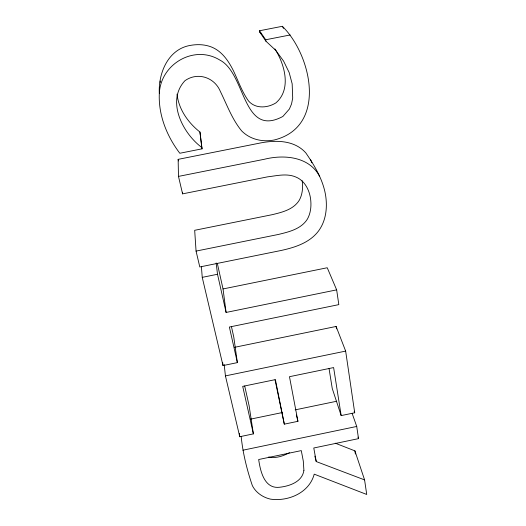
<?xml version="1.0" encoding="UTF-8"?>
<svg xmlns="http://www.w3.org/2000/svg" width="526" height="526" viewBox="0 0 526 526"><rect width="100%" height="100%" fill="white"/><g stroke="black" fill="none" stroke-linecap="round" stroke-linejoin="round"><path stroke-width="0.79" d="M274.901 48.898C284.586 64.087 291.845 89.249 275.848 102.932C267.458 108.093 255.452 109 248.509 100.953C241.894 91.715 238.265 80.82 233.373 70.655C228.455 60.838 221.867 51.055 211.209 46.913C204.502 44.348 197.217 44.151 190.208 45.42C168.136 49.201 158.241 73.167 159.319 93.431C158.287 115.003 166.874 136.287 179.82 153.257L202.069 148.832L199.946 132.033C188.17 122.755 178.636 109.296 177.038 94.128M160.22 82.549L160.226 81.024M159.319 93.431C160.693 63.81 194.449 44.25 220.006 60.168C245.984 73.633 242.361 138.134 282.876 116.456L289.405 109.007L291.535 103.964L292.706 98.099L292.167 83.805L289.149 72.496L283.573 61.062L275.723 50.338L265.939 41.199L259.745 32.119L259.515 30.764L282.344 26.3C311.813 55.138 327.586 126.944 274.046 140.034C262.382 142.237 250.12 139.495 241.638 130.882C232.084 119.231 226.995 104.95 220.42 91.583C214.654 77.361 197.717 71.674 184.961 80.695C165.946 100.966 182.824 133.433 201.774 147.451L202.069 148.832M289.51 452.702C283.271 455.989 275.729 458.698 268.602 457.009M352.177 413.528L356.727 426.454L358.522 438.638L313.779 447.994L316.244 461.565L364.584 479.903L366.727 494.466L314.219 474.156C309.321 492.803 288.333 501.679 270.515 499.141C262.921 497.418 255.919 492.698 252.362 485.656C246.977 469.764 242.874 453.359 241.184 436.646M250.429 419.169L282.383 412.529M295.165 409.872L336.699 401.246M275.039 379.825L284.31 424.153L297.933 421.319L289.471 376.701L333.622 367.575L341.17 415.593L354.715 412.772L345.654 351.098L336.114 326.455L234.53 347.324M224.161 364.472L225.43 375.893L239.751 436.718L253.381 433.878L249.114 405.77L244.702 386.012M242.92 450.203L356.727 426.454M201.412 266.767L202.24 277.36L223.004 365.577L237.371 362.618L233.781 337.081L231.473 326.758M225.43 375.893L345.654 351.098M216.153 262.954L217.514 274.263L226.095 312.444L336.653 289.865L338.823 304.626L229.369 327.034L237.371 362.618M196.06 251.093L278.359 234.458C289.03 231.867 301.155 229.053 307.421 219.059C310.873 212.813 311.484 205.567 310.55 198.591C309.229 189.636 304.587 180.556 295.796 176.999C286.709 173.139 276.9 175.769 267.543 176.854L182.588 193.864L178.478 176.407L178.143 159.358L258.66 143.328C274.677 139.923 294.034 139.646 305.83 152.921C314.706 165.835 323.128 179.859 325.64 195.56C327.488 207.783 326.008 220.9 318.473 231.072C309.498 242.913 294.718 247.522 280.792 250.547L199.795 266.965L196.06 251.093L194.679 230.303L272.047 214.713C282.087 212.294 293.508 209.618 299.333 200.15C302.555 194.199 303.088 187.328 302.174 180.72M202.24 277.36L217.514 274.263M226.095 312.444L223.037 288.952L327.244 267.747L336.653 289.865M178.478 176.407L264.381 159.26C283.968 154.335 309.281 156.505 319.657 176.447M259.515 30.764L265.702 39.759L290.161 34.966M335.279 443.188L354.912 450.867L364.584 479.903M259.745 32.119L260.889 33.191M282.344 26.3L283.534 28.411M310.623 159.733L311.898 162.751M354.169 411.233L354.715 412.772M357.982 437.099L358.522 438.638M341.17 415.593L332.261 388.53L329.052 368.581M314.85 456.127L316.244 461.565M296.414 415.04L297.933 421.319M178.143 159.358L178.505 160.936M253.381 433.878L242.703 386.367L275.387 379.614L284.31 424.153M217.363 263.559L223.037 288.952M265.702 39.759L265.939 41.199M336.114 326.455L336.482 328.868M354.912 450.867L355.385 454.01M239.343 433.483L239.751 436.718M199.946 132.033L201.774 147.451M222.656 362.361L223.004 365.577M182.535 192.233L182.588 193.864M303.903 470.356C302.345 481.849 289.458 486.188 279.477 487.267C264.256 489.029 260.357 471.013 258.667 459.52L301.286 450.604L303.292 461.059L303.903 470.356"/></g></svg>
